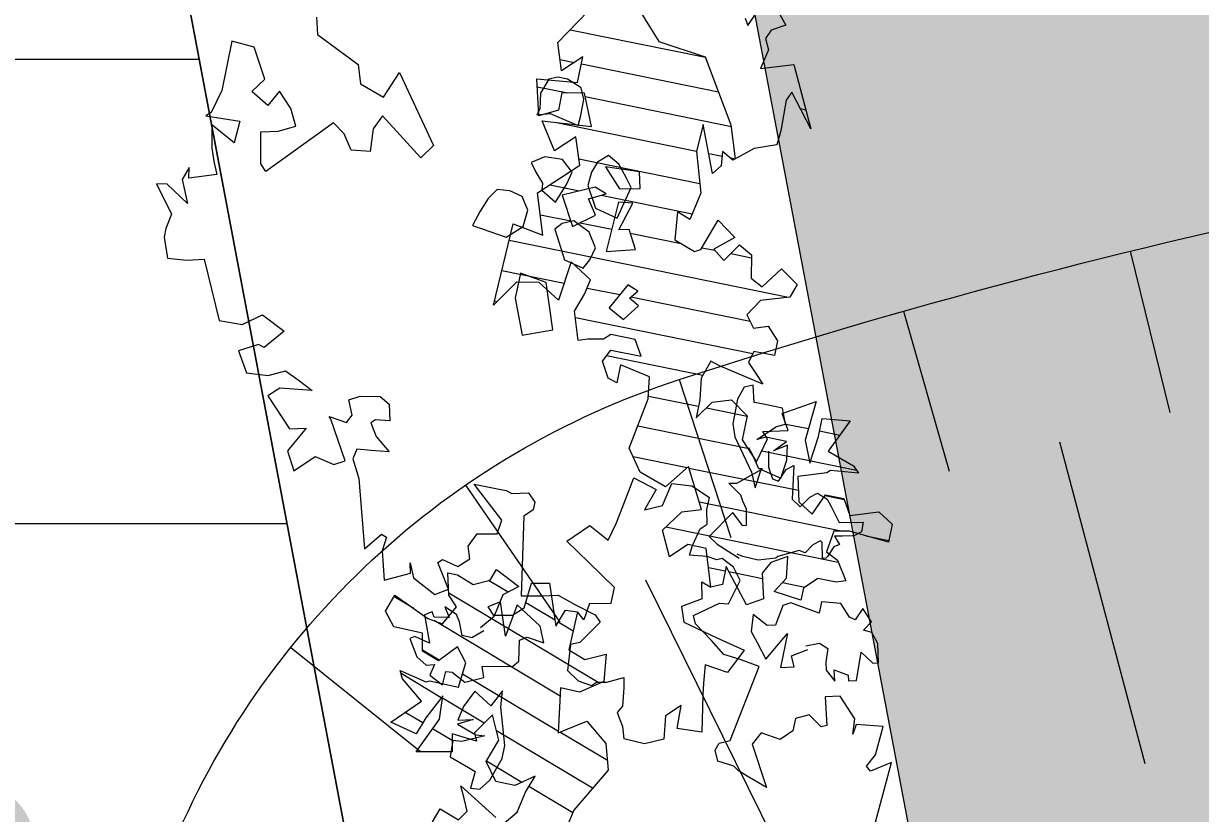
# Model space of a CAD drawing. Header units: metres. Extents: x 1838950 to 1842843, y 5171318 to 5174224.
# Drawn here: x 1841155.567 to 1841157.265, y 5171561.582 to 5171562.723 of the extents above; entities that cross this region are included whole.
import ezdxf

# ---------------------------------------------------------------- set-up
doc = ezdxf.new("R2010")
doc.units = ezdxf.units.M
doc.header["$LTSCALE"] = 0.0254
for name, color, linetype, lineweight in [('Fond topo - SUPP', 8, 'Continuous', 18), ('SA - limite revêtement', 7, 'Continuous', 18), ('SA - nivellement', 7, 'Continuous', 18)]:
    doc.layers.add(name, color=color, linetype=linetype, lineweight=lineweight)
for name, color, linetype, lineweight, true_color in [('SA - béton balayé', 7, 'Continuous', 18, 0xc0c0c0), ('SA - EBC', 7, 'Continuous', 18, 0x4f7f3f), ('SA - gazon', 7, 'Continuous', 18, 0xccffcc), ('SA - haie séparative', 7, 'Continuous', 18, 0x008000), ('SA - Limite terrain', 1, 'Continuous', 18, 0xff0000), ('SA - trame béton balayé', 2, 'Continuous', 18, 0xffff00), ('SA - trame gazon', 4, 'Continuous', 18, 0x00ffff)]:
    doc.layers.add(name, color=color, linetype=linetype, lineweight=lineweight, true_color=true_color)
doc.styles.add('Arial', font='arial.ttf')

msp = doc.modelspace()

# ---------------------------------------------------------------- hatches: boundary and pattern name
at = {"layer": 'SA - béton balayé', "linetype": 'Continuous', "lineweight": 18, "true_color": 0xc0c0c0}
h = msp.add_hatch(dxfattribs=at)
h.set_pattern_fill('BETON_BALAYE', color=9, style=0, pattern_type=2)
h.set_pattern_definition([(0, (1841159.7767, 5171571.8689), (2.2, 1), [15, -8]), (0, (1841160.2085, 5171571.8689), (2.2, 1), [5, -18]), (0, (1841161.1067, 5171572.3689), (-1, 1.33), [3, -7.08]), (0, (1841161.1913, 5171572.3689), (-1, 1.33), [6, -4.08]), (0, (1841160.27674, 5171572.7189), (5.2, 0.67), [8, -6.4]), (0, (1841160.5155, 5171572.7189), (5.2, 0.67), [4, -10.4])])
edge = h.paths.add_edge_path()
edge.add_line((1841141.4229, 5171573.2753), (1841140.9962, 5171574.3971))
edge.add_line((1841140.9962, 5171574.3971), (1841142.8655, 5171575.1081))
edge.add_line((1841142.8655, 5171575.1081), (1841146.8475, 5171576.621))
edge.add_line((1841146.8475, 5171576.621), (1841146.9844, 5171576.2605))
edge.add_line((1841146.9844, 5171576.2605), (1841153.8198, 5171578.2339))
edge.add_line((1841153.8198, 5171578.2339), (1841166.2767, 5171582.9673))
edge.add_arc((1841165.9037, 5171583.8953), 1.0002, 291.8986, 386.9072)
edge.add_line((1841166.7956, 5171584.3479), (1841168.3777, 5171581.6552))
edge.add_arc((1841167.5492, 5171581.0995), 0.9976, 33.8496, 110.9022)
edge.add_line((1841167.1933, 5171582.0315), (1841153.3602, 5171576.7785))
edge.add_line((1841153.3602, 5171576.7785), (1841153.6537, 5171574.1114))
edge.add_line((1841153.6537, 5171574.1114), (1841158.0694, 5171550.7945))
edge.add_arc((1841159.0518, 5171550.9806), 0.9999, 190.7244, 280.7281)
edge.add_line((1841159.238, 5171549.9981), (1841163.3155, 5171550.7703))
edge.add_line((1841163.3155, 5171550.7703), (1841163.6851, 5171548.8189))
edge.add_line((1841163.6851, 5171548.8189), (1841159.336, 5171548.4054))
edge.add_arc((1841159.1275, 5171550.5987), 2.2032, 190.7985, 275.4327, ccw=False)
edge.add_line((1841156.9633, 5171550.1859), (1841152.466, 5171573.9339))
edge.add_line((1841152.466, 5171573.9339), (1841152.1841, 5171576.4953))
edge.add_line((1841152.1841, 5171576.4953), (1841143.01, 5171573.879))
edge.add_line((1841143.01, 5171573.879), (1841141.4229, 5171573.2753))
at = {"layer": 'SA - EBC', "linetype": 'Continuous', "lineweight": 18, "true_color": 0x4f7f3f}
h = msp.add_hatch(dxfattribs=at)
h.set_pattern_fill('_USER_1', color=87, style=0, pattern_type=2)
h.set_pattern_definition([(45, (0, 0), (-0.53033008589, 0.53033008589), [])])
edge = h.paths.add_edge_path()
edge.add_line((1841146.2877, 5171531.073), (1841142.0431, 5171535.3128))
edge.add_line((1841142.0431, 5171535.3128), (1841139.2752, 5171540.3458))
edge.add_arc((1841065.2022, 5171548.0005), 74.4675, 354.100027, 366.743298)
edge.add_arc((1841132.3161, 5171555.936), 6.8861, 6.74328, 34.83516)
edge.add_line((1841137.9682, 5171559.8694), (1841135.4446, 5171563.4957))
edge.add_arc((1841138.4833, 5171566.5187), 4.2864, 151.2054, 224.8519, ccw=False)
edge.add_line((1841134.727, 5171568.5834), (1841137.8295, 5171571.6697))
edge.add_line((1841137.8295, 5171571.6697), (1841143.2749, 5171573.6459))
edge.add_line((1841143.2749, 5171573.6459), (1841152.0102, 5171575.9651))
edge.add_line((1841152.0102, 5171575.9651), (1841153.6433, 5171561.1238))
edge.add_line((1841153.6433, 5171561.1238), (1841154.262, 5171549.0884))
edge.add_line((1841154.262, 5171549.0884), (1841145.4735, 5171547.1137))
edge.add_line((1841145.4735, 5171547.1137), (1841147.7014, 5171533.4297))
edge.add_line((1841147.7014, 5171533.4297), (1841156.9917, 5171535.341))
edge.add_line((1841156.9917, 5171535.341), (1841159.5662, 5171522.1301))
edge.add_line((1841159.5662, 5171522.1301), (1841160.7714, 5171501.815))
edge.add_line((1841160.7714, 5171501.815), (1841146.2877, 5171531.073))
at = {"layer": 'SA - gazon', "linetype": 'Continuous', "lineweight": 0, "true_color": 0xccffcc}
msp.add_hatch(color=254, dxfattribs=at).paths.add_polyline_path([(1841160.8262, 5171562.0338), (1841156.8961, 5171561.2895), (1841154.6074, 5171573.3747), (1841165.5996, 5171575.4564), (1841166.0647, 5171573.0001), (1841159.0027, 5171571.6627), (1841159.2762, 5171570.2184), (1841156.8199, 5171569.7532), (1841157.5642, 5171565.823), (1841160.0205, 5171566.2882)])

# ---------------------------------------------------------------- linework, layer by layer
at = {"layer": 'Fond topo - SUPP'}
for p, q in [((1841157.1639, 5171562.394), (1841157.2211, 5171562.1609)), ((1841156.8368, 5171562.3073), (1841156.9025, 5171562.0765)), ((1841156.5131, 5171562.2087), (1841156.5873, 5171561.9805)), ((1841157.0618, 5171562.1187), (1841157.1847, 5171561.6547)), ((1841156.2046, 5171562.0563), (1841156.3408, 5171561.8587)), ((1841156.4641, 5171561.9196), (1841156.6767, 5171561.4893)), ((1841155.9524, 5171561.8219), (1841156.1395, 5171561.6716))]:
    msp.add_line(p, q, dxfattribs=at)
at = {"layer": 'Fond topo - SUPP', "flags": 128}
msp.add_lwpolyline([(1841157.068, 5171543.4969), (1841155.4948, 5171553.6551), (1841155.5398, 5171559.9495, -0.077978), (1841155.7778, 5171561.5254, -0.22088), (1841156.5131, 5171562.2087, -0.027553), (1841157.4939, 5171562.4686), (1841161.5386, 5171563.1513), (1841163.282, 5171563.3123)], format="xyb", dxfattribs=at)
at = {"layer": 'SA - haie séparative'}
for p, q in [((1841156.4291, 5171562.785), (1841156.4834, 5171562.6968)), ((1841155.9897, 5171562.7316), (1841155.9911, 5171562.7066)), ((1841156.3557, 5171562.7135), (1841156.5508, 5171562.6738)), ((1841156.3557, 5171562.7135), (1841156.5508, 5171562.6738)), ((1841155.8676, 5171562.6973), (1841155.8531, 5171562.6261)), ((1841155.8996, 5171562.6882), (1841155.8676, 5171562.6973)), ((1841155.9911, 5171562.7066), (1841156.0499, 5171562.6634)), ((1841156.4834, 5171562.6968), (1841156.5504, 5171562.6746)), ((1841155.9149, 5171562.6422), (1841155.8996, 5171562.6882)), ((1841156.5504, 5171562.6746), (1841156.5877, 5171562.5764)), ((1841156.0499, 5171562.6634), (1841156.0533, 5171562.6354)), ((1841156.341, 5171562.6705), (1841156.3614, 5171562.6664)), ((1841156.341, 5171562.6705), (1841156.3614, 5171562.6664)), ((1841156.3718, 5171562.6643), (1841156.5696, 5171562.6239)), ((1841156.3718, 5171562.6643), (1841156.5696, 5171562.6239)), ((1841155.8964, 5171562.6245), (1841155.9149, 5171562.6422)), ((1841156.0864, 5171562.6163), (1841156.1093, 5171562.6519)), ((1841156.1093, 5171562.6519), (1841156.1586, 5171562.5463)), ((1841155.8531, 5171562.6261), (1841155.8375, 5171562.5942)), ((1841155.9195, 5171562.6042), (1841155.8964, 5171562.6245)), ((1841155.9361, 5171562.6248), (1841155.9195, 5171562.6042)), ((1841155.9525, 5171562.6), (1841155.9361, 5171562.6248)), ((1841156.0533, 5171562.6354), (1841156.0864, 5171562.6163)), ((1841156.3082, 5171562.6313), (1841156.3522, 5171562.6223)), ((1841156.3082, 5171562.6313), (1841156.3522, 5171562.6223)), ((1841156.3774, 5171562.6172), (1841156.5885, 5171562.5741)), ((1841156.3774, 5171562.6172), (1841156.5885, 5171562.5741)), ((1841155.8375, 5171562.5942), (1841155.83, 5171562.5893)), ((1841155.83, 5171562.5893), (1841155.8792, 5171562.5818)), ((1841155.9596, 5171562.5745), (1841155.9525, 5171562.6)), ((1841156.0848, 5171562.5893), (1841156.0713, 5171562.5706)), ((1841156.1401, 5171562.5287), (1841156.0848, 5171562.5893)), ((1841156.6879, 5171562.5998), (1841156.6957, 5171562.5982)), ((1841156.6879, 5171562.5998), (1841156.6957, 5171562.5982)), ((1841155.8385, 5171562.5765), (1841155.8388, 5171562.5433)), ((1841155.8708, 5171562.5504), (1841155.8385, 5171562.5765)), ((1841155.8792, 5171562.5818), (1841155.8708, 5171562.5504)), ((1841156.0139, 5171562.5791), (1841155.9164, 5171562.5092)), ((1841155.9341, 5171562.5674), (1841155.9596, 5171562.5745)), ((1841156.0295, 5171562.5635), (1841156.0139, 5171562.5791)), ((1841156.3358, 5171562.5797), (1841156.538, 5171562.5385)), ((1841156.3358, 5171562.5797), (1841156.538, 5171562.5385)), ((1841156.5877, 5171562.5764), (1841156.5938, 5171562.5271)), ((1841155.9091, 5171562.566), (1841155.9341, 5171562.5674)), ((1841155.9095, 5171562.5198), (1841155.9091, 5171562.566)), ((1841156.0397, 5171562.54), (1841156.0295, 5171562.5635)), ((1841156.0713, 5171562.5706), (1841156.0672, 5171562.5377)), ((1841155.8388, 5171562.5433), (1841155.8413, 5171562.5233)), ((1841156.0672, 5171562.5377), (1841156.0397, 5171562.54)), ((1841156.1586, 5171562.5463), (1841156.1401, 5171562.5287)), ((1841155.8413, 5171562.5233), (1841155.8459, 5171562.5048)), ((1841156.3682, 5171562.5271), (1841156.5428, 5171562.4915)), ((1841156.3682, 5171562.5271), (1841156.5428, 5171562.4915)), ((1841156.5557, 5171562.5349), (1841156.5748, 5171562.531)), ((1841156.5557, 5171562.5349), (1841156.5748, 5171562.531)), ((1841156.5867, 5171562.5285), (1841156.5938, 5171562.5271)), ((1841156.5867, 5171562.5285), (1841156.5938, 5171562.5271)), ((1841155.8058, 5171562.5149), (1841155.7957, 5171562.4974)), ((1841155.8052, 5171562.4994), (1841155.8058, 5171562.5149)), ((1841155.8459, 5171562.5048), (1841155.8052, 5171562.4994)), ((1841155.9164, 5171562.5092), (1841155.9095, 5171562.5198)), ((1841155.7587, 5171562.4913), (1841155.7803, 5171562.4473)), ((1841155.7742, 5171562.4908), (1841155.7587, 5171562.4913)), ((1841155.8036, 5171562.4627), (1841155.7742, 5171562.4908)), ((1841155.7957, 5171562.4974), (1841155.8036, 5171562.4627)), ((1841156.3262, 5171562.4897), (1841156.3692, 5171562.4809)), ((1841156.3262, 5171562.4897), (1841156.3692, 5171562.4809)), ((1841156.4003, 5171562.4746), (1841156.5317, 5171562.4478)), ((1841156.4003, 5171562.4746), (1841156.5317, 5171562.4478)), ((1841155.7803, 5171562.4473), (1841155.7722, 5171562.4268)), ((1841156.3126, 5171562.4465), (1841156.3564, 5171562.4376)), ((1841156.3126, 5171562.4465), (1841156.3564, 5171562.4376)), ((1841155.7722, 5171562.4268), (1841155.7697, 5171562.4143)), ((1841156.3699, 5171562.4348), (1841156.4156, 5171562.4255)), ((1841156.3699, 5171562.4348), (1841156.4156, 5171562.4255)), ((1841156.4424, 5171562.4201), (1841156.5157, 5171562.4051)), ((1841156.4424, 5171562.4201), (1841156.5157, 5171562.4051)), ((1841155.7697, 5171562.4143), (1841155.7745, 5171562.3841)), ((1841156.2677, 5171562.4097), (1841156.6705, 5171562.3276)), ((1841156.2677, 5171562.4097), (1841156.6705, 5171562.3276)), ((1841156.5457, 5171562.399), (1841156.5646, 5171562.3952)), ((1841156.5457, 5171562.399), (1841156.5646, 5171562.3952)), ((1841156.5874, 5171562.3905), (1841156.6172, 5171562.3844)), ((1841156.5874, 5171562.3905), (1841156.6172, 5171562.3844)), ((1841155.7745, 5171562.3841), (1841155.8025, 5171562.381)), ((1841155.8025, 5171562.381), (1841155.8275, 5171562.3824)), ((1841155.8275, 5171562.3824), (1841155.8492, 5171562.2941)), ((1841156.2571, 5171562.3659), (1841156.3469, 5171562.3476)), ((1841156.2571, 5171562.3659), (1841156.3469, 5171562.3476)), ((1841156.284, 5171562.362), (1841156.2765, 5171562.3263)), ((1841156.3211, 5171562.3487), (1841156.284, 5171562.362)), ((1841156.3307, 5171562.2805), (1841156.3211, 5171562.3487)), ((1841156.3801, 5171562.3408), (1841156.4273, 5171562.3312)), ((1841156.3801, 5171562.3408), (1841156.4273, 5171562.3312)), ((1841156.2464, 5171562.3221), (1841156.2502, 5171562.3213)), ((1841156.2464, 5171562.3221), (1841156.2502, 5171562.3213)), ((1841156.2765, 5171562.3263), (1841156.2864, 5171562.2727)), ((1841156.4434, 5171562.3279), (1841156.6152, 5171562.2929)), ((1841156.4434, 5171562.3279), (1841156.6152, 5171562.2929)), ((1841155.8824, 5171562.288), (1841155.9119, 5171562.3021)), ((1841155.9119, 5171562.3021), (1841155.9428, 5171562.2783)), ((1841155.8492, 5171562.2941), (1841155.8824, 5171562.288)), ((1841156.3632, 5171562.2983), (1841156.6192, 5171562.2461)), ((1841156.3632, 5171562.2983), (1841156.6192, 5171562.2461)), ((1841155.9428, 5171562.2783), (1841155.914, 5171562.2549)), ((1841156.2864, 5171562.2727), (1841156.3307, 5171562.2805)), ((1841155.9057, 5171562.2592), (1841155.8772, 5171562.2501)), ((1841155.8772, 5171562.2501), (1841155.8884, 5171562.2185)), ((1841155.914, 5171562.2549), (1841155.9057, 5171562.2592)), ((1841156.4082, 5171562.2432), (1841156.547, 5171562.2149)), ((1841156.4082, 5171562.2432), (1841156.547, 5171562.2149)), ((1841155.8884, 5171562.2185), (1841155.9201, 5171562.2147)), ((1841155.9201, 5171562.2147), (1841155.9448, 5171562.2213)), ((1841155.9448, 5171562.2213), (1841155.963, 5171562.2085)), ((1841155.963, 5171562.2085), (1841155.9832, 5171562.1927)), ((1841156.6195, 5171562.2007), (1841156.6065, 5171562.1975)), ((1841156.6209, 5171562.1757), (1841156.6195, 5171562.2007)), ((1841155.9365, 5171562.1964), (1841155.9192, 5171562.185)), ((1841155.9192, 5171562.185), (1841155.9505, 5171562.1376)), ((1841155.9832, 5171562.1927), (1841155.9365, 5171562.1964)), ((1841156.0364, 5171562.1793), (1841156.0524, 5171562.1845)), ((1841156.0524, 5171562.1845), (1841156.0816, 5171562.1844)), ((1841156.0816, 5171562.1844), (1841156.0943, 5171562.1733)), ((1841156.4686, 5171562.1849), (1841156.5409, 5171562.1702)), ((1841156.4686, 5171562.1849), (1841156.5409, 5171562.1702)), ((1841156.6065, 5171562.1975), (1841156.5972, 5171562.1805)), ((1841156.041, 5171562.1575), (1841156.0364, 5171562.1793)), ((1841156.0943, 5171562.1733), (1841156.0952, 5171562.1491)), ((1841156.5522, 5171562.1679), (1841156.6108, 5171562.1559)), ((1841156.5522, 5171562.1679), (1841156.6108, 5171562.1559)), ((1841156.5972, 5171562.1805), (1841156.5905, 5171562.1448)), ((1841156.6321, 5171562.1734), (1841156.6209, 5171562.1757)), ((1841156.6621, 5171562.1673), (1841156.6321, 5171562.1734)), ((1841156.6665, 5171562.1443), (1841156.6621, 5171562.1673)), ((1841156.008, 5171562.1551), (1841156.033, 5171562.1468)), ((1841156.0105, 5171562.1514), (1841156.008, 5171562.1551)), ((1841156.0308, 5171562.0914), (1841156.0105, 5171562.1514)), ((1841156.033, 5171562.1468), (1841156.041, 5171562.1575)), ((1841156.0747, 5171562.1507), (1841156.068, 5171562.1462)), ((1841156.0952, 5171562.1491), (1841156.0747, 5171562.1507)), ((1841155.9748, 5171562.1385), (1841155.9479, 5171562.1056)), ((1841155.9505, 5171562.1376), (1841155.9748, 5171562.1385)), ((1841156.068, 5171562.1462), (1841156.0756, 5171562.1264)), ((1841156.4533, 5171562.142), (1841156.6115, 5171562.1098)), ((1841156.4533, 5171562.142), (1841156.6115, 5171562.1098)), ((1841156.5905, 5171562.1448), (1841156.5932, 5171562.126)), ((1841156.6249, 5171562.1222), (1841156.6535, 5171562.1411)), ((1841156.6535, 5171562.1411), (1841156.6665, 5171562.1443)), ((1841156.667, 5171562.1445), (1841156.6995, 5171562.1378)), ((1841156.667, 5171562.1445), (1841156.6995, 5171562.1378)), ((1841156.7156, 5171562.1345), (1841156.7448, 5171562.1286)), ((1841156.7156, 5171562.1345), (1841156.7448, 5171562.1286)), ((1841156.0756, 5171562.1264), (1841156.0946, 5171562.1044)), ((1841156.5932, 5171562.126), (1841156.6173, 5171562.075)), ((1841156.6379, 5171562.1254), (1841156.6249, 5171562.1222)), ((1841156.6679, 5171562.1193), (1841156.6379, 5171562.1254)), ((1841156.6489, 5171562.1056), (1841156.6679, 5171562.1193)), ((1841156.6694, 5171562.1138), (1841156.6489, 5171562.1056)), ((1841156.6683, 5171562.0925), (1841156.6694, 5171562.1138)), ((1841155.9479, 5171562.1056), (1841155.957, 5171562.0771)), ((1841155.957, 5171562.0771), (1841155.9878, 5171562.0975)), ((1841155.9878, 5171562.0975), (1841156.0148, 5171562.0862)), ((1841156.0478, 5171562.108), (1841156.0418, 5171562.0943)), ((1841156.0683, 5171562.1065), (1841156.0478, 5171562.108)), ((1841156.0946, 5171562.1044), (1841156.0683, 5171562.1065)), ((1841156.4463, 5171562.0975), (1841156.5245, 5171562.0816)), ((1841156.4463, 5171562.0975), (1841156.5245, 5171562.0816)), ((1841156.6194, 5171562.0994), (1841156.6136, 5171562.1102)), ((1841156.6279, 5171562.0798), (1841156.6194, 5171562.0994)), ((1841156.6321, 5171562.1056), (1841156.7008, 5171562.0916)), ((1841156.6321, 5171562.1056), (1841156.7008, 5171562.0916)), ((1841156.6417, 5171562.1054), (1841156.6419, 5171562.0824)), ((1841156.0148, 5171562.0862), (1841156.0308, 5171562.0914)), ((1841156.0418, 5171562.0943), (1841156.0509, 5171562.0658)), ((1841156.5271, 5171562.081), (1841156.6849, 5171562.0489)), ((1841156.5271, 5171562.081), (1841156.6849, 5171562.0489)), ((1841156.5962, 5171562.0591), (1841156.633, 5171562.0798)), ((1841156.633, 5171562.0798), (1841156.6279, 5171562.0798)), ((1841156.6419, 5171562.0824), (1841156.6478, 5171562.0653)), ((1841156.6597, 5171562.0663), (1841156.6683, 5171562.0925)), ((1841156.6674, 5171562.0788), (1841156.6782, 5171562.0847)), ((1841156.6782, 5171562.0847), (1841156.676, 5171562.0362)), ((1841156.7027, 5171562.0912), (1841156.7688, 5171562.0777)), ((1841156.7027, 5171562.0912), (1841156.7688, 5171562.0777)), ((1841156.0509, 5171562.0658), (1841156.0588, 5171561.9641)), ((1841156.4285, 5171562.0166), (1841156.4475, 5171562.0668)), ((1841156.4475, 5171562.0668), (1841156.4796, 5171562.0498)), ((1841156.6173, 5171562.075), (1841156.6224, 5171562.0525)), ((1841156.6224, 5171562.0525), (1841156.631, 5171562.0787)), ((1841156.631, 5171562.0787), (1841156.6597, 5171562.0663)), ((1841156.6478, 5171562.0653), (1841156.6561, 5171562.0622)), ((1841156.6561, 5171562.0622), (1841156.6674, 5171562.0788)), ((1841156.217, 5171562.0579), (1841156.2458, 5171562.0521)), ((1841156.2571, 5171562.0056), (1841156.217, 5171562.0579)), ((1841156.2458, 5171562.0521), (1841156.2632, 5171562.0485)), ((1841156.2632, 5171562.0485), (1841156.2715, 5171562.0442)), ((1841156.2715, 5171562.0442), (1841156.2957, 5171562.0452)), ((1841156.2957, 5171562.0452), (1841156.3046, 5171562.0316)), ((1841156.4796, 5171562.0498), (1841156.4628, 5171562.0205)), ((1841156.489, 5171562.0271), (1841156.5025, 5171562.0584)), ((1841156.5025, 5171562.0584), (1841156.5311, 5171562.0554)), ((1841156.5311, 5171562.0554), (1841156.5567, 5171562.0386)), ((1841156.5847, 5171562.059), (1841156.5962, 5171562.0591)), ((1841156.6021, 5171562.0419), (1841156.5847, 5171562.059)), ((1841156.3046, 5171562.0316), (1841156.3024, 5171562.0204)), ((1841156.5416, 5171562.0321), (1841156.7493, 5171561.9898)), ((1841156.5416, 5171562.0321), (1841156.7493, 5171561.9898)), ((1841156.5528, 5171562.0209), (1841156.5567, 5171562.0386)), ((1841156.6047, 5171562.033), (1841156.6021, 5171562.0419)), ((1841156.6099, 5171562.0216), (1841156.6047, 5171562.033)), ((1841156.676, 5171562.0362), (1841156.6876, 5171562.0249)), ((1841156.6876, 5171562.0249), (1841156.7015, 5171562.039)), ((1841156.7015, 5171562.039), (1841156.7123, 5171562.0448)), ((1841156.7123, 5171562.0448), (1841156.7264, 5171562.0361)), ((1841156.7233, 5171562.0411), (1841156.7509, 5171562.0354)), ((1841156.7233, 5171562.0411), (1841156.7509, 5171562.0354)), ((1841156.7264, 5171562.0361), (1841156.7322, 5171562.0253)), ((1841156.2888, 5171562.0115), (1841156.2849, 5171561.8965)), ((1841156.3024, 5171562.0204), (1841156.2888, 5171562.0115)), ((1841156.4222, 5171562.001), (1841156.4285, 5171562.0166)), ((1841156.4628, 5171562.0205), (1841156.489, 5171562.0271)), ((1841156.5535, 5171561.9997), (1841156.5528, 5171562.0209)), ((1841156.5902, 5171562.017), (1841156.5561, 5171561.9823)), ((1841156.6044, 5171561.998), (1841156.5902, 5171562.017)), ((1841156.6101, 5171561.9987), (1841156.6099, 5171562.0216)), ((1841156.7322, 5171562.0253), (1841156.7439, 5171562.0024)), ((1841156.2505, 5171561.9861), (1841156.2571, 5171562.0056)), ((1841156.3506, 5171561.9756), (1841156.384, 5171561.9979)), ((1841156.384, 5171561.9979), (1841156.4106, 5171561.9768)), ((1841156.4106, 5171561.9768), (1841156.4222, 5171562.001)), ((1841156.4936, 5171561.9959), (1841156.7423, 5171561.9452)), ((1841156.4936, 5171561.9959), (1841156.7423, 5171561.9452)), ((1841156.543, 5171561.9933), (1841156.5535, 5171561.9997)), ((1841156.6044, 5171561.998), (1841156.6101, 5171561.9987)), ((1841156.7439, 5171562.0024), (1841156.7783, 5171562.0028)), ((1841156.7783, 5171562.0028), (1841156.7758, 5171561.9887)), ((1841156.0588, 5171561.9641), (1841156.0834, 5171561.9857)), ((1841156.0834, 5171561.9857), (1841156.0908, 5171561.981)), ((1841156.0908, 5171561.981), (1841156.0843, 5171561.9615)), ((1841156.2085, 5171561.968), (1841156.2213, 5171561.9862)), ((1841156.2213, 5171561.9862), (1841156.2505, 5171561.9861)), ((1841156.5323, 5171561.9693), (1841156.543, 5171561.9933)), ((1841156.5561, 5171561.9823), (1841156.5677, 5171561.9709)), ((1841156.7485, 5171561.9827), (1841156.737, 5171561.9826)), ((1841156.737, 5171561.9826), (1841156.7441, 5171561.9706)), ((1841156.7651, 5171561.9829), (1841156.7485, 5171561.9827)), ((1841156.7758, 5171561.9887), (1841156.7651, 5171561.9829)), ((1841156.7825, 5171561.983), (1841156.8154, 5171561.9763)), ((1841156.7825, 5171561.983), (1841156.8154, 5171561.9763)), ((1841156.0843, 5171561.9615), (1841156.0874, 5171561.9193)), ((1841156.2107, 5171561.95), (1841156.2085, 5171561.968)), ((1841156.3825, 5171561.9446), (1841156.3506, 5171561.9756)), ((1841156.5276, 5171561.9551), (1841156.5323, 5171561.9693)), ((1841156.5677, 5171561.9709), (1841156.5997, 5171561.9508)), ((1841156.6863, 5171561.9618), (1841156.6551, 5171561.9532)), ((1841156.6946, 5171561.9587), (1841156.6863, 5171561.9618)), ((1841156.7059, 5171561.9703), (1841156.6946, 5171561.9587)), ((1841156.7167, 5171561.9761), (1841156.7059, 5171561.9703)), ((1841156.7193, 5171561.9736), (1841156.7167, 5171561.9761)), ((1841156.7195, 5171561.9506), (1841156.7193, 5171561.9736)), ((1841156.7359, 5171561.9673), (1841156.7271, 5171561.9533)), ((1841156.7441, 5171561.9706), (1841156.7359, 5171561.9673)), ((1841156.1249, 5171561.9441), (1841156.1296, 5171561.9224)), ((1841156.1251, 5171561.9291), (1841156.1249, 5171561.9441)), ((1841156.1647, 5171561.9445), (1841156.1714, 5171561.9489)), ((1841156.1803, 5171561.9062), (1841156.1647, 5171561.9445)), ((1841156.1714, 5171561.9489), (1841156.1934, 5171561.9386)), ((1841156.1934, 5171561.9386), (1841156.2107, 5171561.95)), ((1841156.4195, 5171561.9084), (1841156.3825, 5171561.9446)), ((1841156.5531, 5171561.9531), (1841156.5276, 5171561.9551)), ((1841156.5673, 5171561.9483), (1841156.5531, 5171561.9531)), ((1841156.5752, 5171561.9503), (1841156.5673, 5171561.9483)), ((1841156.5914, 5171561.9377), (1841156.5752, 5171561.9503)), ((1841156.6048, 5171561.9534), (1841156.5965, 5171561.9565)), ((1841156.6271, 5171561.9479), (1841156.6048, 5171561.9534)), ((1841156.6526, 5171561.9507), (1841156.6271, 5171561.9479)), ((1841156.6551, 5171561.9532), (1841156.6526, 5171561.9507)), ((1841156.7246, 5171561.9507), (1841156.7195, 5171561.9506)), ((1841156.7271, 5171561.9533), (1841156.7246, 5171561.9507)), ((1841156.0874, 5171561.9193), (1841156.1251, 5171561.9291)), ((1841156.5551, 5171561.9374), (1841156.5795, 5171561.9325)), ((1841156.5551, 5171561.9374), (1841156.5795, 5171561.9325)), ((1841156.5848, 5171561.9314), (1841156.6331, 5171561.9215)), ((1841156.5848, 5171561.9314), (1841156.6331, 5171561.9215)), ((1841156.6008, 5171561.9187), (1841156.5914, 5171561.9377)), ((1841156.1296, 5171561.9224), (1841156.1605, 5171561.8985)), ((1841156.2662, 5171561.9017), (1841156.238, 5171561.9185)), ((1841156.2662, 5171561.9017), (1841156.238, 5171561.9185)), ((1841156.5458, 5171561.9168), (1841156.5585, 5171561.909)), ((1841156.546, 5171561.8921), (1841156.5458, 5171561.9168)), ((1841156.5842, 5171561.8848), (1841156.6008, 5171561.9187)), ((1841156.662, 5171561.9156), (1841156.6942, 5171561.9091)), ((1841156.662, 5171561.9156), (1841156.6942, 5171561.9091)), ((1841156.1301, 5171561.8781), (1841156.1014, 5171561.8953)), ((1841156.1301, 5171561.8781), (1841156.1014, 5171561.8953)), ((1841156.1605, 5171561.8985), (1841156.1803, 5171561.9062)), ((1841156.3984, 5171561.7701), (1841156.1806, 5171561.9004)), ((1841156.3984, 5171561.7701), (1841156.1806, 5171561.9004)), ((1841156.2849, 5171561.8965), (1841156.3141, 5171561.8964)), ((1841156.3141, 5171561.8964), (1841156.3384, 5171561.8974)), ((1841156.3384, 5171561.8974), (1841156.3623, 5171561.884)), ((1841156.4149, 5171561.8859), (1841156.4195, 5171561.9084)), ((1841156.175, 5171561.8805), (1841156.1808, 5171561.8654)), ((1841156.1918, 5171561.8697), (1841156.175, 5171561.8805)), ((1841156.2553, 5171561.8876), (1841156.2369, 5171561.8805)), ((1841156.2369, 5171561.8805), (1841156.2461, 5171561.8666)), ((1841156.2621, 5171561.8381), (1841156.2553, 5171561.8876)), ((1841156.2792, 5171561.8834), (1841156.2621, 5171561.8381)), ((1841156.2989, 5171561.865), (1841156.2792, 5171561.8834)), ((1841156.3338, 5171561.8612), (1841156.2915, 5171561.8865)), ((1841156.3338, 5171561.8612), (1841156.2915, 5171561.8865)), ((1841156.3623, 5171561.884), (1841156.3917, 5171561.8689)), ((1841156.3835, 5171561.8854), (1841156.3754, 5171561.862)), ((1841156.3835, 5171561.8854), (1841156.4149, 5171561.8859)), ((1841156.546, 5171561.8921), (1841156.5164, 5171561.8812)), ((1841156.5164, 5171561.8812), (1841156.5196, 5171561.8585)), ((1841156.5336, 5171561.8683), (1841156.5709, 5171561.8861)), ((1841156.5709, 5171561.8861), (1841156.5842, 5171561.8848)), ((1841156.6625, 5171561.8826), (1841156.6517, 5171561.8543)), ((1841156.674, 5171561.8865), (1841156.6625, 5171561.8826)), ((1841156.7151, 5171561.8717), (1841156.674, 5171561.8865)), ((1841156.7182, 5171561.888), (1841156.7151, 5171561.8717)), ((1841156.7462, 5171561.8853), (1841156.7182, 5171561.888)), ((1841156.7586, 5171561.8659), (1841156.7462, 5171561.8853)), ((1841156.778, 5171561.8783), (1841156.7668, 5171561.8617)), ((1841156.7903, 5171561.8588), (1841156.778, 5171561.8783)), ((1841156.1565, 5171561.8733), (1841156.1456, 5171561.8691)), ((1841156.1456, 5171561.8691), (1841156.1527, 5171561.8284)), ((1841156.1594, 5171561.8658), (1841156.1565, 5171561.8733)), ((1841156.3411, 5171561.7519), (1841156.1592, 5171561.8607)), ((1841156.3411, 5171561.7519), (1841156.1592, 5171561.8607)), ((1841156.1808, 5171561.8654), (1841156.1594, 5171561.8658)), ((1841156.196, 5171561.8588), (1841156.1918, 5171561.8697)), ((1841156.1998, 5171561.839), (1841156.196, 5171561.8588)), ((1841156.2461, 5171561.8666), (1841156.2264, 5171561.8503)), ((1841156.3124, 5171561.8528), (1841156.2989, 5171561.865)), ((1841156.3598, 5171561.8457), (1841156.3384, 5171561.8585)), ((1841156.3598, 5171561.8457), (1841156.3384, 5171561.8585)), ((1841156.3754, 5171561.862), (1841156.366, 5171561.8736)), ((1841156.3987, 5171561.8584), (1841156.3694, 5171561.8293)), ((1841156.3917, 5171561.8689), (1841156.3987, 5171561.8584)), ((1841156.5196, 5171561.8585), (1841156.5665, 5171561.8365)), ((1841156.5366, 5171561.8561), (1841156.5336, 5171561.8683)), ((1841156.6196, 5171561.8694), (1841156.6168, 5171561.845)), ((1841156.64, 5171561.8539), (1841156.6196, 5171561.8694)), ((1841156.7668, 5171561.8617), (1841156.7586, 5171561.8659)), ((1841156.779, 5171561.8468), (1841156.7903, 5171561.8588)), ((1841156.2309, 5171561.8462), (1841156.2137, 5171561.8357)), ((1841156.3178, 5171561.8288), (1841156.3124, 5171561.8528)), ((1841156.5594, 5171561.8321), (1841156.5366, 5171561.8561)), ((1841156.6168, 5171561.845), (1841156.6255, 5171561.8291)), ((1841156.638, 5171561.8051), (1841156.6692, 5171561.8422)), ((1841156.6517, 5171561.8543), (1841156.64, 5171561.8539)), ((1841156.6692, 5171561.8422), (1841156.6591, 5171561.7932)), ((1841156.7908, 5171561.8435), (1841156.779, 5171561.8468)), ((1841156.7995, 5171561.8276), (1841156.7908, 5171561.8435)), ((1841156.1317, 5171561.8376), (1841156.1242, 5171561.8347)), ((1841156.1242, 5171561.8347), (1841156.1343, 5171561.8086)), ((1841156.1422, 5171561.833), (1841156.1317, 5171561.8376)), ((1841156.1527, 5171561.8284), (1841156.1422, 5171561.833)), ((1841156.2137, 5171561.8357), (1841156.1998, 5171561.839)), ((1841156.2818, 5171561.8022), (1841156.2826, 5171561.8325)), ((1841156.2826, 5171561.8325), (1841156.2935, 5171561.8368)), ((1841156.2935, 5171561.8368), (1841156.3178, 5171561.8288)), ((1841156.3563, 5171561.8261), (1841156.352, 5171561.7886)), ((1841156.3694, 5171561.8293), (1841156.3563, 5171561.8261)), ((1841156.5775, 5171561.8116), (1841156.5594, 5171561.8321)), ((1841156.5665, 5171561.8365), (1841156.6069, 5171561.8179)), ((1841156.6255, 5171561.8291), (1841156.638, 5171561.8051)), ((1841156.6959, 5171561.8242), (1841156.7156, 5171561.8284)), ((1841156.7156, 5171561.8284), (1841156.7276, 5171561.8207)), ((1841156.8004, 5171561.7997), (1841156.7995, 5171561.8276)), ((1841156.1343, 5171561.8086), (1841156.1478, 5171561.7965)), ((1841156.1668, 5171561.8037), (1841156.1426, 5171561.8182)), ((1841156.1668, 5171561.8037), (1841156.1426, 5171561.8182)), ((1841156.6007, 5171561.8044), (1841156.5775, 5171561.8116)), ((1841156.6069, 5171561.8179), (1841156.5828, 5171561.7858)), ((1841156.6748, 5171561.81), (1841156.6988, 5171561.8189)), ((1841156.6789, 5171561.7939), (1841156.6748, 5171561.81)), ((1841156.7276, 5171561.8207), (1841156.7247, 5171561.8008)), ((1841156.7688, 5171561.7743), (1841156.7756, 5171561.8151)), ((1841156.7756, 5171561.8151), (1841156.7839, 5171561.8073)), ((1841156.1478, 5171561.7965), (1841156.16, 5171561.7974)), ((1841156.16, 5171561.7974), (1841156.1533, 5171561.7822)), ((1841156.2285, 5171561.795), (1841156.2722, 5171561.7946)), ((1841156.2311, 5171561.7786), (1841156.2285, 5171561.795)), ((1841156.2722, 5171561.7946), (1841156.2818, 5171561.8022)), ((1841156.5506, 5171561.7969), (1841156.5478, 5171561.7702)), ((1841156.5828, 5171561.7858), (1841156.5506, 5171561.7969)), ((1841156.5864, 5171561.6875), (1841156.6283, 5171561.7946)), ((1841156.6283, 5171561.7946), (1841156.6007, 5171561.8044)), ((1841156.6591, 5171561.7932), (1841156.6789, 5171561.7939)), ((1841156.7247, 5171561.8008), (1841156.725, 5171561.7891)), ((1841156.7839, 5171561.8073), (1841156.7923, 5171561.7994)), ((1841156.7923, 5171561.7994), (1841156.8004, 5171561.7997)), ((1841156.1696, 5171561.7495), (1841156.1117, 5171561.7842)), ((1841156.1696, 5171561.7495), (1841156.1117, 5171561.7842)), ((1841156.1533, 5171561.7822), (1841156.1714, 5171561.768)), ((1841156.1714, 5171561.768), (1841156.1764, 5171561.7873)), ((1841156.1764, 5171561.7873), (1841156.1856, 5171561.7861)), ((1841156.1856, 5171561.7861), (1841156.2037, 5171561.7719)), ((1841156.3386, 5171561.7009), (1841156.2004, 5171561.7836)), ((1841156.3386, 5171561.7009), (1841156.2004, 5171561.7836)), ((1841156.2037, 5171561.7719), (1841156.2311, 5171561.7786)), ((1841156.352, 5171561.7886), (1841156.3671, 5171561.7738)), ((1841156.3671, 5171561.7738), (1841156.3866, 5171561.7673)), ((1841156.4084, 5171561.7719), (1841156.4331, 5171561.7786)), ((1841156.4331, 5171561.7786), (1841156.4333, 5171561.7636)), ((1841156.725, 5171561.7891), (1841156.7373, 5171561.7733)), ((1841156.7367, 5171561.7895), (1841156.7568, 5171561.782)), ((1841156.7373, 5171561.7733), (1841156.7367, 5171561.7895)), ((1841156.7568, 5171561.782), (1841156.7571, 5171561.7739)), ((1841156.7571, 5171561.7739), (1841156.7688, 5171561.7743)), ((1841156.2183, 5171561.7587), (1841156.2016, 5171561.7369)), ((1841156.2413, 5171561.7376), (1841156.2183, 5171561.7587)), ((1841156.2581, 5171561.7595), (1841156.2413, 5171561.7376)), ((1841156.2555, 5171561.7365), (1841156.2581, 5171561.7595)), ((1841156.3866, 5171561.7673), (1841156.3934, 5171561.7717)), ((1841156.3934, 5171561.7717), (1841156.4084, 5171561.7719)), ((1841156.4333, 5171561.7636), (1841156.4312, 5171561.7374)), ((1841156.5478, 5171561.7702), (1841156.547, 5171561.7534)), ((1841156.2314, 5171561.7126), (1841156.1712, 5171561.7486)), ((1841156.2314, 5171561.7126), (1841156.1712, 5171561.7486)), ((1841156.547, 5171561.7534), (1841156.5458, 5171561.6997)), ((1841156.745, 5171561.7515), (1841156.7238, 5171561.7508)), ((1841156.7238, 5171561.7508), (1841156.7258, 5171561.7095)), ((1841156.7662, 5171561.7188), (1841156.745, 5171561.7515)), ((1841156.143, 5171561.713), (1841156.1174, 5171561.7283)), ((1841156.143, 5171561.713), (1841156.1174, 5171561.7283)), ((1841156.2016, 5171561.7369), (1841156.1935, 5171561.7172)), ((1841156.2613, 5171561.6804), (1841156.2555, 5171561.7365)), ((1841156.4312, 5171561.7374), (1841156.4234, 5171561.7279)), ((1841156.4234, 5171561.7279), (1841156.4311, 5171561.7081)), ((1841156.4934, 5171561.7234), (1841156.491, 5171561.6894)), ((1841156.5159, 5171561.7383), (1841156.4934, 5171561.7234)), ((1841156.5098, 5171561.7051), (1841156.5159, 5171561.7383)), ((1841156.7007, 5171561.7246), (1841156.6806, 5171561.7195)), ((1841156.7179, 5171561.7076), (1841156.7007, 5171561.7246)), ((1841156.2156, 5171561.7181), (1841156.1931, 5171561.7115)), ((1841156.1931, 5171561.7115), (1841156.2193, 5171561.6958)), ((1841156.1935, 5171561.7172), (1841156.2156, 5171561.7181)), ((1841156.4311, 5171561.7081), (1841156.4333, 5171561.6901)), ((1841156.6806, 5171561.7195), (1841156.6767, 5171561.7018)), ((1841156.7258, 5171561.7095), (1841156.7179, 5171561.7076)), ((1841156.7634, 5171561.6967), (1841156.7662, 5171561.7188)), ((1841156.7682, 5171561.7109), (1841156.7634, 5171561.6967)), ((1841156.8071, 5171561.7077), (1841156.7682, 5171561.7109)), ((1841156.796, 5171561.6668), (1841156.8071, 5171561.7077)), ((1841156.1856, 5171561.6875), (1841156.1571, 5171561.7045)), ((1841156.1856, 5171561.6875), (1841156.1571, 5171561.7045)), ((1841156.2326, 5171561.6945), (1841156.1994, 5171561.6862)), ((1841156.2193, 5171561.6958), (1841156.2326, 5171561.6945)), ((1841156.388, 5171561.6189), (1841156.2494, 5171561.7018)), ((1841156.388, 5171561.6189), (1841156.2494, 5171561.7018)), ((1841156.4093, 5171561.6586), (1841156.3408, 5171561.6996)), ((1841156.4093, 5171561.6586), (1841156.3408, 5171561.6996)), ((1841156.463, 5171561.6828), (1841156.4333, 5171561.6901)), ((1841156.491, 5171561.6894), (1841156.463, 5171561.6828)), ((1841156.5458, 5171561.6997), (1841156.5098, 5171561.7051)), ((1841156.631, 5171561.6987), (1841156.6183, 5171561.6825)), ((1841156.6585, 5171561.6889), (1841156.631, 5171561.6987)), ((1841156.6767, 5171561.7018), (1841156.6585, 5171561.6889)), ((1841156.1861, 5171561.6875), (1841156.1826, 5171561.6643)), ((1841156.1994, 5171561.6862), (1841156.1861, 5171561.6875)), ((1841156.2576, 5171561.6618), (1841156.2613, 5171561.6804)), ((1841156.5648, 5171561.6737), (1841156.5707, 5171561.6836)), ((1841156.5688, 5171561.658), (1841156.5648, 5171561.6737)), ((1841156.5707, 5171561.6836), (1841156.5864, 5171561.6875)), ((1841156.6183, 5171561.6825), (1841156.6387, 5171561.6199)), ((1841156.1826, 5171561.6643), (1841156.2089, 5171561.6486)), ((1841156.2861, 5171561.6273), (1841156.2348, 5171561.658)), ((1841156.2861, 5171561.6273), (1841156.2348, 5171561.658)), ((1841156.2395, 5171561.6303), (1841156.2576, 5171561.6618)), ((1841156.5919, 5171561.6508), (1841156.5688, 5171561.658)), ((1841156.7833, 5171561.6506), (1841156.796, 5171561.6668)), ((1841156.8192, 5171561.6559), (1841156.7888, 5171561.6436)), ((1841156.7928, 5171561.5574), (1841156.8192, 5171561.6559)), ((1841156.2089, 5171561.6486), (1841156.2187, 5171561.6427)), ((1841156.2187, 5171561.6427), (1841156.2118, 5171561.6187)), ((1841156.5983, 5171561.6441), (1841156.5919, 5171561.6508)), ((1841156.6136, 5171561.6349), (1841156.5983, 5171561.6441)), ((1841156.7888, 5171561.6436), (1841156.7833, 5171561.6506)), ((1841156.2251, 5171561.6174), (1841156.2395, 5171561.6303)), ((1841156.3594, 5171561.5835), (1841156.296, 5171561.6214)), ((1841156.3594, 5171561.5835), (1841156.296, 5171561.6214)), ((1841156.6387, 5171561.6199), (1841156.6136, 5171561.6349)), ((1841156.2118, 5171561.6187), (1841156.2251, 5171561.6174))]:
    msp.add_line(p, q, dxfattribs=at)
at = {"layer": 'SA - haie séparative', "flags": 128}
for points in [[(1841156.6481, 5171562.7534), (1841156.6667, 5171562.7203), (1841156.6457, 5171562.7129), (1841156.6374, 5171562.701), (1841156.6418, 5171562.6845), (1841156.6305, 5171562.6575), (1841156.6785, 5171562.6633), (1841156.7031, 5171562.5706), (1841156.6756, 5171562.6236), (1841156.6673, 5171562.6117), (1841156.6596, 5171562.5677), (1841156.6536, 5171562.5475), (1841156.6213, 5171562.5424), (1841156.5905, 5171562.5252), (1841156.5756, 5171562.538), (1841156.5733, 5171562.5171), (1841156.5612, 5171562.5059), (1841156.5477, 5171562.5769), (1841156.5379, 5171562.5379), (1841156.5444, 5171562.4775), (1841156.5283, 5171562.4399), (1841156.5104, 5171562.4507), (1841156.5067, 5171562.4105), (1841156.5351, 5171562.3935), (1841156.5441, 5171562.3963), (1841156.569, 5171562.4386), (1841156.5931, 5171562.4136), (1841156.5631, 5171562.3969), (1841156.5772, 5171562.3804), (1841156.6001, 5171562.403), (1841156.6172, 5171562.3885), (1841156.6169, 5171562.3548), (1841156.6326, 5171562.3425), (1841156.6606, 5171562.3686), (1841156.6833, 5171562.3458), (1841156.6725, 5171562.3278), (1841156.6305, 5171562.3227), (1841156.6107, 5171562.3021), (1841156.6204, 5171562.2826), (1841156.6411, 5171562.2855), (1841156.655, 5171562.2644), (1841156.6507, 5171562.2432), (1841156.6207, 5171562.2493), (1841156.6129, 5171562.2334), (1841156.6234, 5171562.2176), (1841156.6338, 5171562.2018), (1841156.5709, 5171562.2283), (1841156.5587, 5171562.2353), (1841156.5446, 5171562.2109), (1841156.5428, 5171562.1794), (1841156.5374, 5171562.1532), (1841156.5603, 5171562.1758), (1841156.5882, 5171562.1792), (1841156.6109, 5171562.1564), (1841156.6038, 5171562.1215), (1841156.6246, 5171562.0899), (1841156.6405, 5171562.1231), (1841156.6335, 5171562.1336), (1841156.6703, 5171562.1352), (1841156.6616, 5171562.1597), (1841156.7107, 5171562.177), (1841156.6947, 5171562.1211), (1841156.7016, 5171562.0879), (1841156.714, 5171562.1263), (1841156.7193, 5171562.1525), (1841156.7595, 5171562.1489), (1841156.7279, 5171562.1053), (1841156.7645, 5171562.0842), (1841156.7715, 5171562.0736), (1841156.7313, 5171562.0773), (1841156.726, 5171562.0738), (1841156.684, 5171562.0687), (1841156.6856, 5171562.032), (1841156.7048, 5171562.0144), (1841156.7241, 5171562.0423), (1841156.7504, 5171562.037), (1841156.759, 5171562.0125), (1841156.801, 5171562.0176), (1841156.8202, 5171562), (1841156.8148, 5171561.9738), (1841156.7589, 5171561.9897), (1841156.7362, 5171561.9898), (1841156.7256, 5171561.9601), (1841156.7413, 5171561.9478), (1841156.7534, 5171561.9181), (1841156.7394, 5171561.9164), (1841156.7132, 5171561.9217), (1841156.6922, 5171561.9078), (1841156.6886, 5171561.8903), (1841156.6502, 5171561.9027), (1841156.6677, 5171561.9219), (1841156.6696, 5171561.9533), (1841156.6451, 5171561.9447), (1841156.6328, 5171561.929), (1841156.6344, 5171561.8923), (1841156.6099, 5171561.8836), (1841156.5809, 5171561.9389), (1841156.5755, 5171561.9127), (1841156.5585, 5171561.909), (1841156.5517, 5171561.965), (1841156.5255, 5171561.9704), (1841156.4992, 5171561.953), (1841156.4889, 5171561.9915), (1841156.5169, 5171562.0176), (1841156.5449, 5171562.021), (1841156.5264, 5171562.0833), (1841156.4931, 5171562.0537), (1841156.4564, 5171562.0748), (1841156.4408, 5171562.1098), (1841156.4683, 5171562.1809), (1841156.4702, 5171562.2124), (1841156.4283, 5171562.23), (1841156.4229, 5171562.2038), (1841156.4107, 5171562.2109), (1841156.4021, 5171562.2354), (1841156.4144, 5171562.2511), (1841156.4581, 5171562.2422), (1841156.4494, 5171562.2667), (1841156.4145, 5171562.2738), (1841156.4039, 5171562.2669), (1841156.3812, 5171562.2669), (1841156.3672, 5171562.2652), (1841156.3621, 5171562.3072), (1841156.3762, 5171562.3317), (1841156.385, 5171562.3526), (1841156.3571, 5171562.3785), (1841156.3387, 5171562.3231), (1841156.3108, 5171562.3489), (1841156.2783, 5171562.349), (1841156.245, 5171562.3162), (1841156.2734, 5171562.4332), (1841156.3163, 5171562.4173), (1841156.3085, 5171562.4781), (1841156.3694, 5171562.5183), (1841156.364, 5171562.5591), (1841156.3332, 5171562.5387), (1841156.3154, 5171562.582), (1841156.3866, 5171562.574), (1841156.3763, 5171562.6222), (1841156.3438, 5171562.6223), (1841156.3387, 5171562.5974), (1841156.3104, 5171562.5895), (1841156.3076, 5171562.6427), (1841156.3663, 5171562.6372), (1841156.374, 5171562.6747), (1841156.3432, 5171562.6543), (1841156.3378, 5171562.6951), (1841156.3962, 5171562.7553)], [(1841156.6083, 5171562.7303), (1841156.612, 5171562.7198), (1841156.6285, 5171562.7437)], [(1841156.2576, 5171561.5659), (1841156.279, 5171561.5842), (1841156.2912, 5171561.6133), (1841156.3049, 5171561.6363), (1841156.2759, 5171561.6225), (1841156.2483, 5171561.6285), (1841156.2345, 5171561.6576), (1841156.2528, 5171561.6882), (1841156.2436, 5171561.7249), (1841156.2176, 5171561.6989), (1841156.2207, 5171561.6866), (1841156.1855, 5171561.6973), (1841156.1856, 5171561.6713), (1841156.1336, 5171561.6712), (1841156.1672, 5171561.7187), (1841156.1717, 5171561.7523), (1841156.1473, 5171561.7202), (1841156.1335, 5171561.6972), (1841156.0968, 5171561.714), (1841156.1411, 5171561.7446), (1841156.1136, 5171561.7767), (1841156.1105, 5171561.7889), (1841156.1472, 5171561.7722), (1841156.1533, 5171561.7737), (1841156.1946, 5171561.7646), (1841156.2053, 5171561.7998), (1841156.193, 5171561.8227), (1841156.1655, 5171561.8028), (1841156.1426, 5171561.8165), (1841156.1425, 5171561.8425), (1841156.1012, 5171561.8516), (1841156.089, 5171561.8746), (1841156.1027, 5171561.8975), (1841156.1502, 5171561.8639), (1841156.1716, 5171561.8563), (1841156.1914, 5171561.8808), (1841156.1807, 5171561.8976), (1841156.1791, 5171561.9297), (1841156.1929, 5171561.9267), (1841156.2158, 5171561.9129), (1841156.2403, 5171561.9191), (1841156.2495, 5171561.9344), (1841156.2816, 5171561.91), (1841156.2587, 5171561.8977), (1841156.2465, 5171561.8686), (1841156.2725, 5171561.8687), (1841156.2893, 5171561.8794), (1841156.3, 5171561.9146), (1841156.326, 5171561.9146), (1841156.335, 5171561.8528), (1841156.3487, 5171561.8758), (1841156.366, 5171561.8736), (1841156.3538, 5171561.8185), (1841156.3768, 5171561.8048), (1841156.4074, 5171561.8125), (1841156.4043, 5171561.7727), (1841156.3692, 5171561.7574), (1841156.3417, 5171561.7635), (1841156.3385, 5171561.6986), (1841156.3797, 5171561.7154), (1841156.4073, 5171561.6834), (1841156.4104, 5171561.6451), (1841156.3609, 5171561.5872), (1841156.3487, 5171561.5581)], [(1841156.1571, 5171561.5703), (1841156.1682, 5171561.5889), (1841156.1944, 5171561.5732), (1841156.2071, 5171561.5857), (1841156.2025, 5171561.604), (1841156.1979, 5171561.6224), (1841156.2484, 5171561.5765)]]:
    msp.add_lwpolyline(points, dxfattribs=at)
for points in [[(1841156.3267, 5171562.5927), (1841156.3671, 5171562.5753), (1841156.3711, 5171562.5896), (1841156.3752, 5171562.6136), (1841156.3715, 5171562.6297), (1841156.3517, 5171562.6421), (1841156.3377, 5171562.6449), (1841156.325, 5171562.642), (1841156.3126, 5171562.6222), (1841156.3119, 5171562.5989), (1841156.3077, 5171562.5907)], [(1841156.3344, 5171562.4646), (1841156.3503, 5171562.4901), (1841156.3584, 5171562.5078), (1841156.3444, 5171562.5264), (1841156.3192, 5171562.5303), (1841156.2993, 5171562.522), (1841156.3062, 5171562.5078), (1841156.3159, 5171562.4919), (1841156.3146, 5171562.4819)], [(1841156.3922, 5171562.4561), (1841156.4234, 5171562.4415), (1841156.4435, 5171562.4861), (1841156.4366, 5171562.5003), (1841156.426, 5171562.5197), (1841156.411, 5171562.532), (1841156.3951, 5171562.5223), (1841156.3862, 5171562.5081), (1841156.381, 5171562.4887)], [(1841156.4558, 5171562.5085), (1841156.4066, 5171562.5159), (1841156.4267, 5171562.4839), (1841156.4567, 5171562.4843)], [(1841156.2635, 5171562.4143), (1841156.2878, 5171562.4296), (1841156.2946, 5171562.453), (1841156.2863, 5171562.4729), (1841156.2687, 5171562.481), (1841156.2501, 5171562.4828), (1841156.2372, 5171562.4701), (1841156.2257, 5171562.4517), (1841156.2147, 5171562.4309)], [(1841156.3915, 5171562.4865), (1841156.3442, 5171562.4747), (1841156.3591, 5171562.4294), (1841156.3924, 5171562.446), (1841156.3822, 5171562.4696), (1841156.4077, 5171562.4767)], [(1841156.4459, 5171562.4631), (1841156.4254, 5171562.4646), (1841156.4077, 5171562.3935), (1841156.4499, 5171562.3966), (1841156.4408, 5171562.4251), (1841156.4258, 5171562.4249)], [(1841156.3475, 5171562.3815), (1841156.3745, 5171562.3695), (1841156.3839, 5171562.3814), (1841156.392, 5171562.399), (1841156.3832, 5171562.4213), (1841156.3611, 5171562.438), (1841156.3439, 5171562.434), (1841156.3337, 5171562.4256)], [(1841156.4389, 5171562.3456), (1841156.4119, 5171562.312), (1841156.4325, 5171562.2955), (1841156.4541, 5171562.3151), (1841156.4414, 5171562.3262), (1841156.4532, 5171562.3361)]]:
    msp.add_lwpolyline(points, close=True, dxfattribs=at)
at = {"layer": 'SA - limite revêtement', "flags": 128}
msp.add_lwpolyline([(1841163.4629, 5171550.7982), (1841159.238, 5171549.9981, -0.414233), (1841158.0694, 5171550.7945), (1841153.6537, 5171574.1114), (1841153.3602, 5171576.7785), (1841167.1933, 5171582.0315, -0.349473), (1841168.3777, 5171581.6552)], format="xyb", dxfattribs=at)
at = {"layer": 'SA - Limite terrain'}
msp.add_open_spline([(1841077.1485, 5171583.5529), (1841078.8191, 5171584.5954), (1841080.4897, 5171585.6379), (1841083.6639, 5171586.8607), (1841086.8381, 5171588.0834), (1841093.7112, 5171590.7349), (1841100.5843, 5171593.3863), (1841105.8354, 5171595.3795), (1841111.0864, 5171597.3727), (1841112.7835, 5171598.0158), (1841114.4805, 5171598.6589), (1841120.1437, 5171600.7977), (1841125.8069, 5171602.9364), (1841137.9788, 5171607.5816), (1841150.1507, 5171612.2269), (1841152.2407, 5171613.0169), (1841154.3307, 5171613.8069), (1841157.6242, 5171615.0086), (1841160.9178, 5171616.2103), (1841160.8937, 5171617.2726), (1841160.8697, 5171618.335), (1841160.7519, 5171622.2441), (1841160.6341, 5171626.1532), (1841160.5459, 5171628.0785), (1841160.4576, 5171630.0038), (1841160.0075, 5171632.9962), (1841159.5574, 5171635.9885), (1841161.4156, 5171637.1289), (1841163.2737, 5171638.2693), (1841163.062, 5171638.6198), (1841162.8502, 5171638.9702), (1841163.1316, 5171639.1783), (1841163.413, 5171639.3865), (1841163.4664, 5171639.3345), (1841163.5199, 5171639.2825), (1841164.0378, 5171639.6824), (1841164.5557, 5171640.0822), (1841164.6484, 5171639.9622), (1841164.7411, 5171639.8421), (1841166.3443, 5171640.4782), (1841167.7831, 5171641.5484), (1841166.8333, 5171642.7817), (1841165.8835, 5171644.0151), (1841171.2018, 5171648.0241), (1841176.5201, 5171652.0331), (1841176.562, 5171652.0654), (1841176.6038, 5171652.0977), (1841176.5828, 5171652.125), (1841176.5618, 5171652.1523), (1841191.1783, 5171663.3819), (1841205.7948, 5171674.6116), (1841207.539, 5171675.9573), (1841209.2831, 5171677.303), (1841213.68, 5171676.8693), (1841218.0769, 5171676.4356), (1841224.138, 5171669.2197), (1841230.1992, 5171662.0037), (1841229.4551, 5171661.4123), (1841228.7111, 5171660.8209), (1841230.314, 5171658.673), (1841231.9169, 5171656.5251), (1841232.0432, 5171656.6166), (1841232.1695, 5171656.7082), (1841232.3724, 5171656.4283), (1841232.5753, 5171656.1483), (1841232.4514, 5171656.0585), (1841232.3275, 5171655.9687), (1841232.663, 5171655.5059), (1841232.9985, 5171655.043), (1841233.051, 5171655.0811), (1841233.1035, 5171655.1191), (1841233.5076, 5171654.2972), (1841234.3715, 5171654.7513), (1841235.0886, 5171655.2417), (1841235.8057, 5171655.7322), (1841235.7432, 5171655.8327), (1841235.6807, 5171655.9332), (1841236.0049, 5171656.1415), (1841236.3292, 5171656.3499), (1841236.5301, 5171656.0268), (1841236.7311, 5171655.7038), (1841236.6898, 5171655.6773), (1841236.6486, 5171655.6508), (1841240.8585, 5171649.0812), (1841245.0684, 5171642.5117), (1841245.3158, 5171642.1368), (1841245.5633, 5171641.7618), (1841246.3679, 5171640.4536), (1841247.1726, 5171639.1454), (1841247.7766, 5171638.0928), (1841248.3805, 5171637.0401), (1841248.9658, 5171636.0263), (1841249.5511, 5171635.0124), (1841249.7169, 5171634.7035), (1841249.8827, 5171634.3945), (1841250.3986, 5171633.3142), (1841250.9146, 5171632.2339), (1841251.4065, 5171631.065), (1841251.8984, 5171629.8962), (1841252.5682, 5171628.1006), (1841253.238, 5171626.3049), (1841253.5633, 5171625.3756), (1841253.8886, 5171624.4462), (1841254.2654, 5171623.3404), (1841254.6421, 5171622.2346), (1841255.1339, 5171620.7027), (1841255.6257, 5171619.1708), (1841256.9719, 5171614.6021), (1841258.3181, 5171610.0335), (1841260.0183, 5171603.9559), (1841261.7184, 5171597.8783), (1841261.6486, 5171597.4706), (1841261.5788, 5171597.0629), (1841255.2305, 5171594.5841), (1841248.8823, 5171592.1053), (1841248.7762, 5171592.3267), (1841248.67, 5171592.548), (1841244.611, 5171590.8237), (1841240.552, 5171589.0994), (1841236.9326, 5171587.6621), (1841233.3131, 5171586.2248), (1841233.4918, 5171583.1089), (1841233.6705, 5171579.9929), (1841236.3231, 5171570.9165), (1841238.9758, 5171561.8401), (1841241.5125, 5171558.1334), (1841244.0493, 5171554.4266), (1841242.9225, 5171553.1247), (1841241.7958, 5171551.8228), (1841241.4101, 5171551.3561), (1841241.0244, 5171550.8893), (1841240.7134, 5171550.2654), (1841240.4024, 5171549.6415), (1841239.986, 5171547.8083), (1841239.5697, 5171545.9751), (1841239.5343, 5171544.7172), (1841239.4989, 5171543.4594), (1841239.6922, 5171542.3478), (1841239.8855, 5171541.2363), (1841240.0814, 5171539.9232), (1841240.2774, 5171538.6102), (1841240.9117, 5171536.095), (1841241.5461, 5171533.5798), (1841243.0137, 5171531.5005), (1841244.4813, 5171529.4212), (1841227.5122, 5171525.4612), (1841210.5431, 5171521.5012), (1841206.6038, 5171520.7482), (1841202.6644, 5171519.9952), (1841201.2494, 5171519.7229), (1841199.8344, 5171519.4507), (1841198.3954, 5171519.2013), (1841196.9565, 5171518.9519), (1841194.0891, 5171518.4581), (1841191.2218, 5171517.9643), (1841187.4601, 5171517.2206), (1841183.6984, 5171516.4768), (1841181.4913, 5171516.1096), (1841179.2842, 5171515.7423), (1841171.6216, 5171514.4506), (1841163.959, 5171513.1588), (1841163.6599, 5171515.6357), (1841163.3609, 5171518.1125), (1841161.4246, 5171520.351), (1841159.4883, 5171522.5896), (1841159.2311, 5171523.5567), (1841158.9739, 5171524.5238), (1841157.9666, 5171529.9426), (1841156.9592, 5171535.3614), (1841153.722, 5171536.2537), (1841150.4848, 5171537.1461), (1841149.6939, 5171541.1018), (1841148.9031, 5171545.0575), (1841151.559, 5171547.0944), (1841154.2149, 5171549.1313), (1841153.1972, 5171554.379), (1841152.1794, 5171559.6267), (1841150.2617, 5171559.1731), (1841148.3439, 5171558.7194), (1841148.3324, 5171558.7681), (1841148.3209, 5171558.8167), (1841145.0571, 5171557.9919), (1841141.7932, 5171557.167), (1841136.4846, 5171555.8638), (1841131.1761, 5171554.5605), (1841120.4886, 5171551.958), (1841109.8011, 5171549.3555), (1841104.9463, 5171548.1603), (1841100.0914, 5171546.9651), (1841095.6613, 5171545.873), (1841091.2312, 5171544.7809), (1841091.1558, 5171544.6421), (1841091.0804, 5171544.5033), (1841088.9329, 5171543.9538), (1841086.7854, 5171543.4043), (1841084.885, 5171542.9306), (1841082.9845, 5171542.4569), (1841083.0353, 5171542.2607), (1841083.0861, 5171542.0645), (1841079.4525, 5171541.1726), (1841075.8188, 5171540.2807), (1841074.9605, 5171551.0465), (1841074.1023, 5171561.8123), (1841074.1422, 5171561.8151), (1841074.1821, 5171561.818), (1841074.0261, 5171563.9757), (1841073.87, 5171566.1334), (1841073.6013, 5171569.4277), (1841073.3326, 5171572.722), (1841073.3386, 5171574.6786), (1841073.3446, 5171576.6352), (1841073.9647, 5171578.5359), (1841074.5847, 5171580.4367), (1841075.8666, 5171581.9948), (1841077.1485, 5171583.5529)], degree=2, knots=[0, 0, 0, 0.006609, 0.006609, 0.018026, 0.018026, 0.042752, 0.042752, 0.061604, 0.061604, 0.067695, 0.067695, 0.088013, 0.088013, 0.131741, 0.131741, 0.13924, 0.13924, 0.151008, 0.151008, 0.154574, 0.154574, 0.167701, 0.167701, 0.17417, 0.17417, 0.184326, 0.184326, 0.191644, 0.191644, 0.193018, 0.193018, 0.194193, 0.194193, 0.194443, 0.194443, 0.196639, 0.196639, 0.197148, 0.197148, 0.202938, 0.202938, 0.207963, 0.207963, 0.229465, 0.229465, 0.229636, 0.229636, 0.229747, 0.229747, 0.289255, 0.289255, 0.296367, 0.296367, 0.310631, 0.310631, 0.341056, 0.341056, 0.344124, 0.344124, 0.352777, 0.352777, 0.353281, 0.353281, 0.354397, 0.354397, 0.354891, 0.354891, 0.356736, 0.356736, 0.356946, 0.356946, 0.359903, 0.359903, 0.362535, 0.362535, 0.362894, 0.362894, 0.364061, 0.364061, 0.365214, 0.365214, 0.365362, 0.365362, 0.389004, 0.389004, 0.390365, 0.390365, 0.395018, 0.395018, 0.398695, 0.398695, 0.402242, 0.402242, 0.403304, 0.403304, 0.406932, 0.406932, 0.410774, 0.410774, 0.416581, 0.416581, 0.419564, 0.419564, 0.423104, 0.423104, 0.427978, 0.427978, 0.442409, 0.442409, 0.461531, 0.461531, 0.462784, 0.462784, 0.483432, 0.483432, 0.484176, 0.484176, 0.497538, 0.497538, 0.509337, 0.509337, 0.518794, 0.518794, 0.547445, 0.547445, 0.561054, 0.561054, 0.56627, 0.56627, 0.568105, 0.568105, 0.570217, 0.570217, 0.575913, 0.575913, 0.579726, 0.579726, 0.583144, 0.583144, 0.587166, 0.587166, 0.595026, 0.595026, 0.602737, 0.602737, 0.655532, 0.655532, 0.667684, 0.667684, 0.67205, 0.67205, 0.676475, 0.676475, 0.68529, 0.68529, 0.696908, 0.696908, 0.703688, 0.703688, 0.727232, 0.727232, 0.734791, 0.734791, 0.743758, 0.743758, 0.74679, 0.74679, 0.76349, 0.76349, 0.773664, 0.773664, 0.785886, 0.785886, 0.796028, 0.796028, 0.812224, 0.812224, 0.818195, 0.818195, 0.818346, 0.818346, 0.828546, 0.828546, 0.845108, 0.845108, 0.878436, 0.878436, 0.893584, 0.893584, 0.907409, 0.907409, 0.907887, 0.907887, 0.914604, 0.914604, 0.920538, 0.920538, 0.921152, 0.921152, 0.932488, 0.932488, 0.965211, 0.965211, 0.965332, 0.965332, 0.971886, 0.971886, 0.981901, 0.981901, 0.987829, 0.987829, 0.993887, 0.993887, 1, 1, 1], dxfattribs=at)
at = {"layer": 'SA - trame béton balayé', "flags": 128}
msp.add_lwpolyline([(1841141.4229, 5171573.2753), (1841140.9962, 5171574.3971), (1841142.8655, 5171575.1081), (1841146.8475, 5171576.621), (1841146.9844, 5171576.2605), (1841153.8198, 5171578.2339), (1841166.2767, 5171582.9673, 0.440055), (1841166.7956, 5171584.3479), (1841168.3777, 5171581.6552, 0.349473), (1841167.1933, 5171582.0315), (1841153.3602, 5171576.7785), (1841153.6537, 5171574.1114), (1841158.0694, 5171550.7945, 0.414233), (1841159.238, 5171549.9981), (1841163.3155, 5171550.7703), (1841163.6851, 5171548.8189), (1841159.336, 5171548.4054, -0.387042), (1841156.9633, 5171550.1859), (1841152.466, 5171573.9339), (1841152.1841, 5171576.4953), (1841143.01, 5171573.879)], format="xyb", close=True, dxfattribs=at)
at = {"layer": 'SA - trame gazon', "flags": 128}
msp.add_lwpolyline([(1841160.8262, 5171562.0338), (1841156.8961, 5171561.2895), (1841154.6074, 5171573.3747), (1841165.5996, 5171575.4564), (1841166.0647, 5171573.0001), (1841159.0027, 5171571.6627), (1841159.2762, 5171570.2184), (1841156.8199, 5171569.7532), (1841157.5642, 5171565.823), (1841160.0205, 5171566.2882)], close=True, dxfattribs=at)

# ---------------------------------------------------------------- texts
at = {"layer": 'SA - nivellement', "color": 7, "insert": (1841156.9999, 5171561.765), "char_height": 0.29891, "attachment_point": 1, "rotation": 10.0347, "line_spacing_factor": 0.971191, "style": 'Arial'}
msp.add_mtext('204.35', dxfattribs=at)
at = {"layer": 'SA - nivellement', "insert": (1841155.4521, 5171560.5756), "char_height": 0.29891, "attachment_point": 1, "rotation": 100.3655, "line_spacing_factor": 0.971191, "style": 'Arial'}
msp.add_mtext('204.69', dxfattribs=at)

doc.saveas('drawing.dxf')
